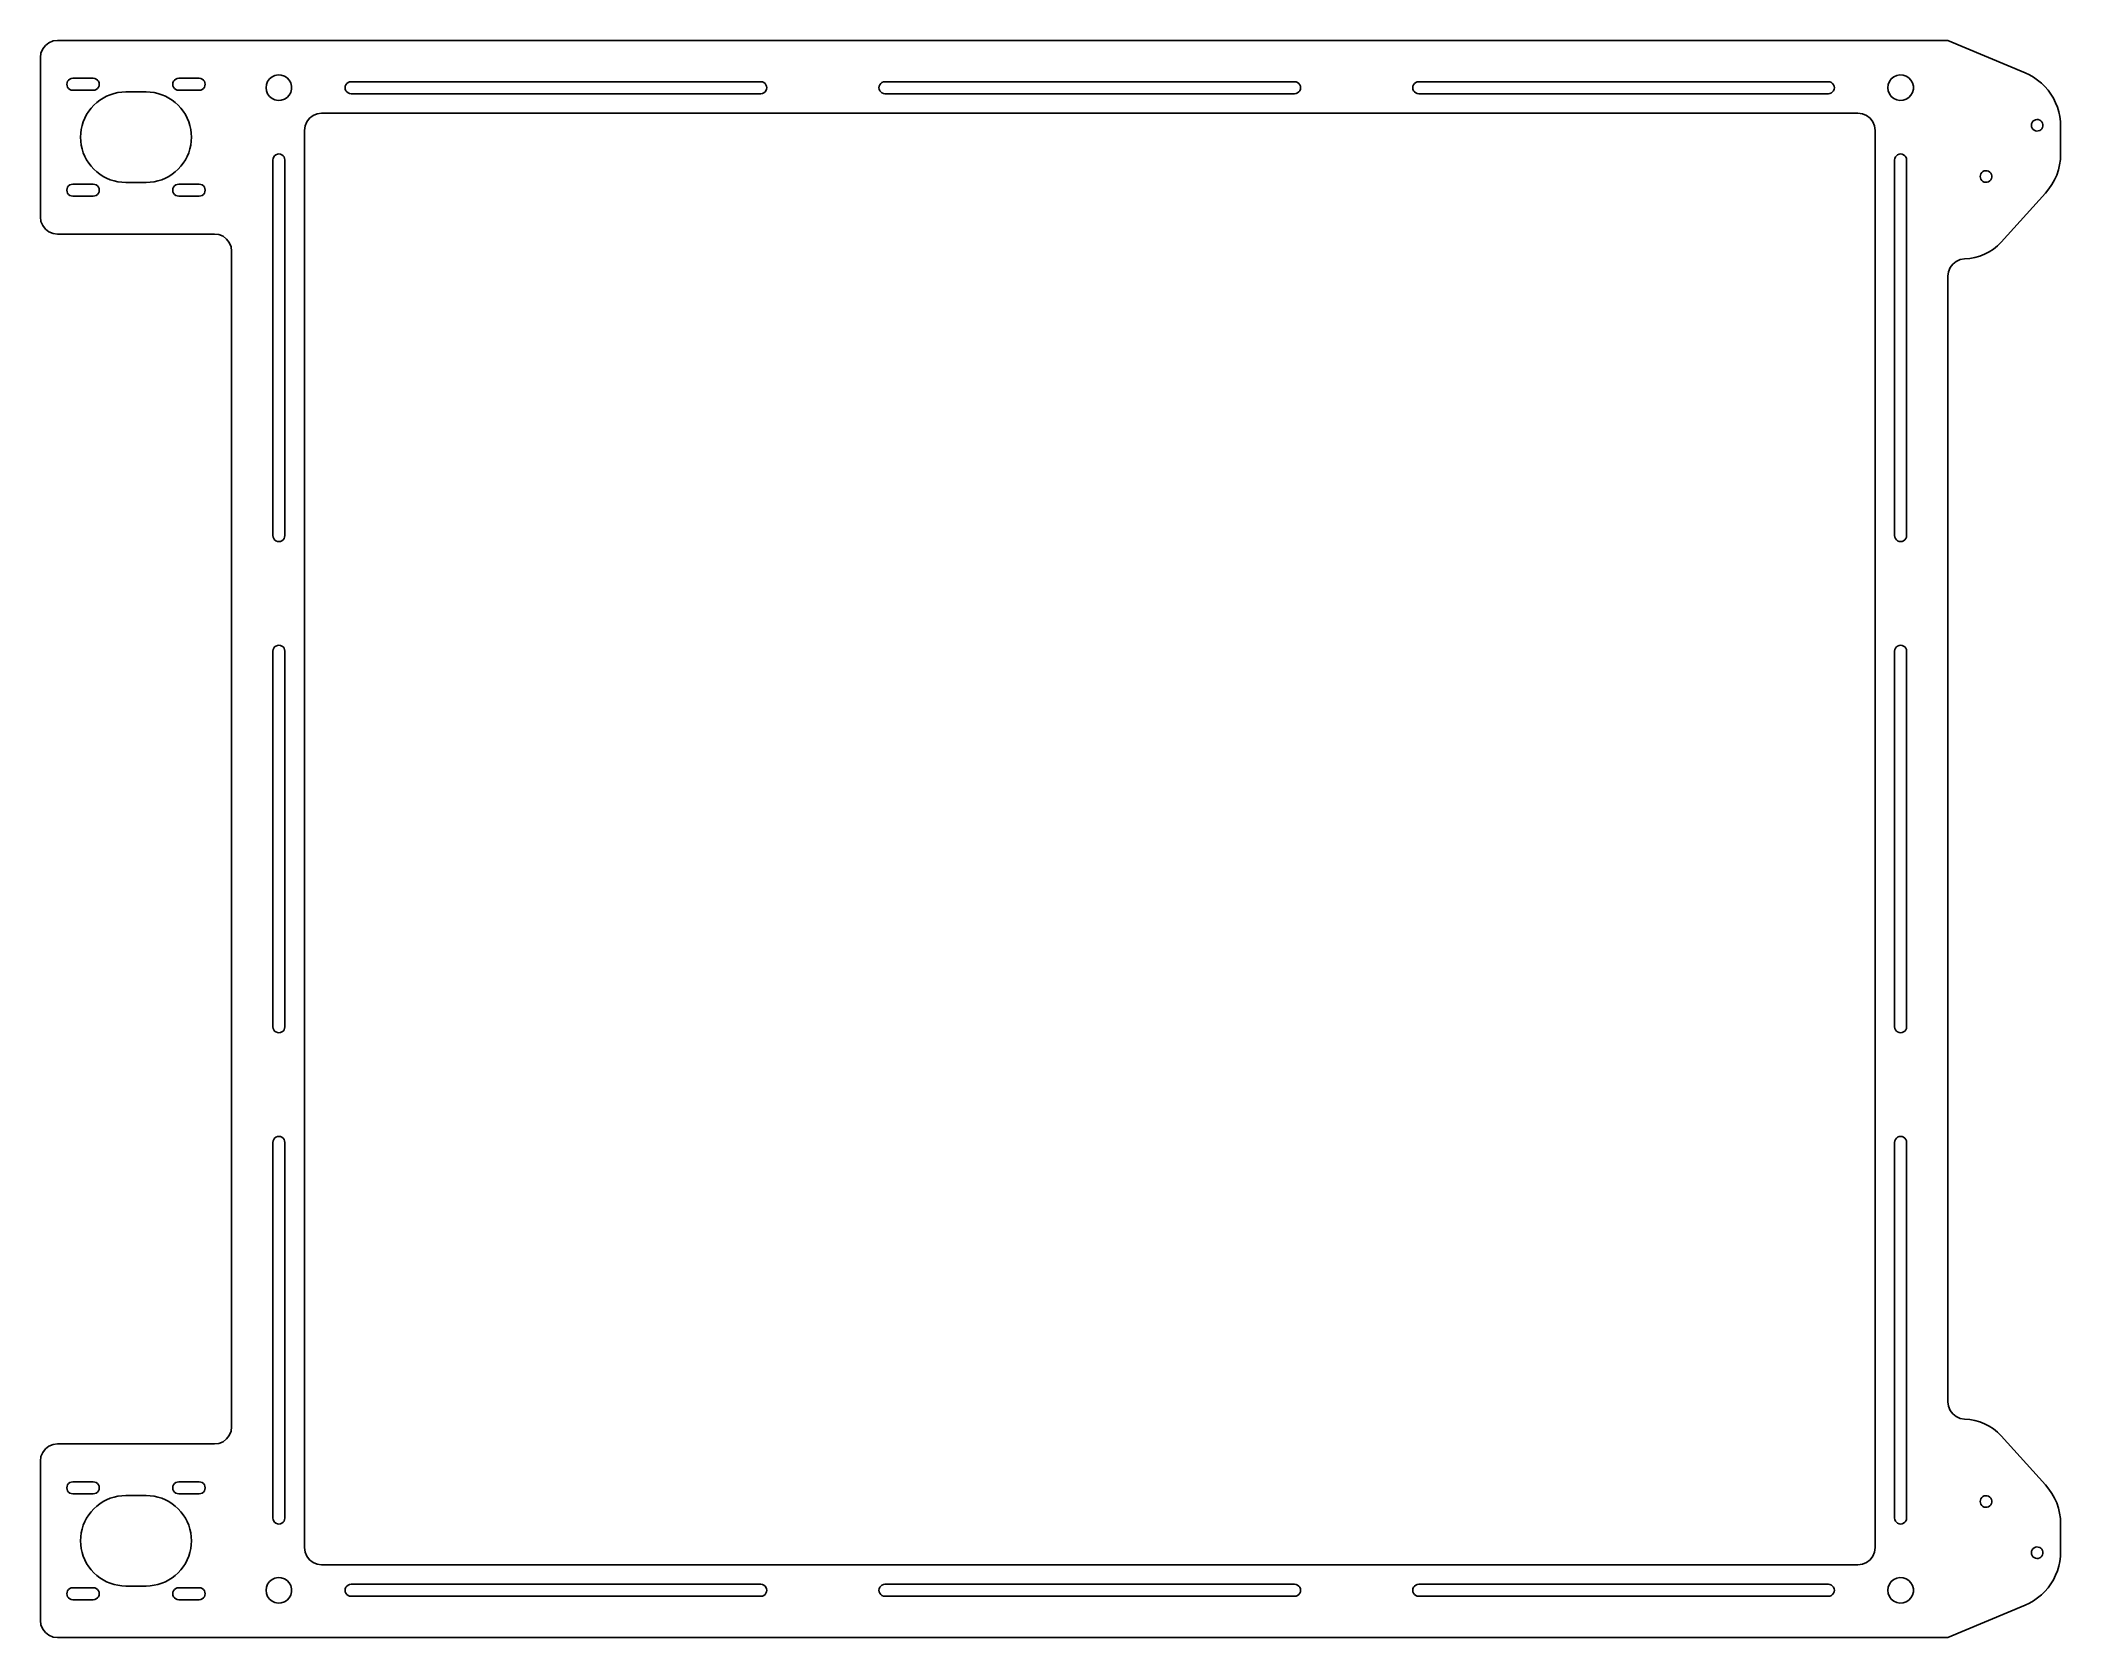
# Model space of a CAD drawing. Header units: metres. Extents: x -122 to 470, y -465 to 3.
import ezdxf

# ---------------------------------------------------------------- set-up
doc = ezdxf.new("R2010")
doc.units = ezdxf.units.M

msp = doc.modelspace()

# ---------------------------------------------------------------- linework, layer by layer
for p, q in [((-121.178, 0.10429), (-121.678, -1.10161)), ((-120.384, 1.13983), (-121.178, 0.10429)), ((-119.348, 1.93442), (-120.384, 1.13983)), ((-118.142, 2.43392), (-119.348, 1.93442)), ((-116.848, 2.60429), (-118.142, 2.43392)), ((436.852, 2.60429), (-116.848, 2.60429)), ((459.431, -6.87201), (436.852, 2.60429)), ((-121.678, -1.10161), (-121.848, -2.3957)), ((-121.848, -2.3957), (-121.848, -49.0957)), ((-114.098, -10.2457), (-114.039, -9.79277)), ((-114.039, -10.6986), (-114.098, -10.2457)), ((-114.039, -9.79277), (-113.864, -9.3707)), ((-113.864, -11.1207), (-114.039, -10.6986)), ((-113.864, -9.3707), (-113.586, -9.00827)), ((-113.586, -11.4831), (-113.864, -11.1207)), ((-113.586, -9.00827), (-113.223, -8.73016)), ((-113.223, -11.7612), (-113.586, -11.4831)), ((-113.223, -8.73016), (-112.801, -8.55534)), ((-112.801, -11.9361), (-113.223, -11.7612)), ((-112.801, -8.55534), (-112.348, -8.4957)), ((-112.348, -8.4957), (-106.348, -8.4957)), ((-106.348, -8.4957), (-105.895, -8.55534)), ((-105.895, -8.55534), (-105.473, -8.73016)), ((-105.473, -11.7612), (-105.895, -11.9361)), ((-105.473, -8.73016), (-105.111, -9.00827)), ((-105.111, -11.4831), (-105.473, -11.7612)), ((-105.111, -9.00827), (-104.833, -9.3707)), ((-104.833, -11.1207), (-105.111, -11.4831)), ((-104.833, -9.3707), (-104.658, -9.79277)), ((-104.658, -10.6986), (-104.833, -11.1207)), ((-104.658, -9.79277), (-104.598, -10.2457)), ((-104.598, -10.2457), (-104.658, -10.6986)), ((-83.0983, -10.2457), (-83.0387, -9.79277)), ((-83.0387, -10.6986), (-83.0983, -10.2457)), ((-83.0387, -9.79277), (-82.8638, -9.3707)), ((-82.8638, -11.1207), (-83.0387, -10.6986)), ((-82.8638, -9.3707), (-82.5857, -9.00827)), ((-82.5857, -11.4831), (-82.8638, -11.1207)), ((-82.5857, -9.00827), (-82.2233, -8.73016)), ((-82.2233, -11.7612), (-82.5857, -11.4831)), ((-82.2233, -8.73016), (-81.8012, -8.55534)), ((-81.8012, -11.9361), (-82.2233, -11.7612)), ((-81.8012, -8.55534), (-81.3483, -8.4957)), ((-81.3483, -8.4957), (-75.3483, -8.4957)), ((-75.3483, -8.4957), (-74.8954, -8.55534)), ((-74.8954, -8.55534), (-74.4733, -8.73016)), ((-74.4733, -11.7612), (-74.8954, -11.9361)), ((-74.4733, -8.73016), (-74.1109, -9.00827)), ((-74.1109, -11.4831), (-74.4733, -11.7612)), ((-74.1109, -9.00827), (-73.8327, -9.3707)), ((-73.8327, -11.1207), (-74.1109, -11.4831)), ((-73.8327, -9.3707), (-73.6579, -9.79277)), ((-73.6579, -10.6986), (-73.8327, -11.1207)), ((-73.6579, -9.79277), (-73.5983, -10.2457)), ((-73.5983, -10.2457), (-73.6579, -10.6986)), ((-55.7483, -11.2457), (-55.6305, -10.3131)), ((-55.6305, -12.1783), (-55.7483, -11.2457)), ((-55.6305, -10.3131), (-55.2844, -9.43913)), ((-55.2844, -9.43913), (-54.7319, -8.67865)), ((-54.7319, -8.67865), (-54.0076, -8.07948)), ((-54.0076, -8.07948), (-53.1571, -7.67924)), ((-53.1571, -7.67924), (-52.2338, -7.5031)), ((-52.2338, -7.5031), (-51.2956, -7.56213)), ((-51.2956, -7.56213), (-50.4016, -7.8526)), ((-50.4016, -7.8526), (-49.608, -8.35628)), ((-49.608, -8.35628), (-48.9645, -9.04151)), ((-48.9645, -9.04151), (-48.5116, -9.86524)), ((-48.5116, -9.86524), (-48.2779, -10.7757)), ((-48.2779, -11.7157), (-48.5116, -12.6262)), ((-48.2779, -10.7757), (-48.2779, -11.7157)), ((-32.5983, -11.2457), (-32.5387, -10.7928)), ((-32.5387, -11.6986), (-32.5983, -11.2457)), ((-32.5387, -10.7928), (-32.3638, -10.3707)), ((-32.3638, -12.1207), (-32.5387, -11.6986)), ((-32.3638, -10.3707), (-32.0857, -10.0083)), ((-32.0857, -10.0083), (-31.7233, -9.73016)), ((-31.7233, -9.73016), (-31.3012, -9.55534)), ((-31.3012, -9.55534), (-30.8483, -9.4957)), ((-30.8483, -9.4957), (89.1517, -9.4957)), ((89.1517, -9.4957), (89.6046, -9.55534)), ((89.6046, -9.55534), (90.0267, -9.73016)), ((90.0267, -9.73016), (90.3891, -10.0083)), ((90.3891, -10.0083), (90.6673, -10.3707)), ((90.6673, -10.3707), (90.8421, -10.7928)), ((90.8421, -11.6986), (90.6673, -12.1207)), ((90.8421, -10.7928), (90.9017, -11.2457)), ((90.9017, -11.2457), (90.8421, -11.6986)), ((123.752, -11.2457), (123.811, -10.7928)), ((123.811, -11.6986), (123.752, -11.2457)), ((123.811, -10.7928), (123.986, -10.3707)), ((123.986, -12.1207), (123.811, -11.6986)), ((123.986, -10.3707), (124.264, -10.0083)), ((124.264, -10.0083), (124.627, -9.73016)), ((124.627, -9.73016), (125.049, -9.55534)), ((125.049, -9.55534), (125.502, -9.4957)), ((125.502, -9.4957), (245.502, -9.4957)), ((245.502, -9.4957), (245.955, -9.55534)), ((245.955, -9.55534), (246.377, -9.73016)), ((246.377, -9.73016), (246.739, -10.0083)), ((246.739, -10.0083), (247.017, -10.3707)), ((247.017, -10.3707), (247.192, -10.7928)), ((247.192, -11.6986), (247.017, -12.1207)), ((247.192, -10.7928), (247.252, -11.2457)), ((247.252, -11.2457), (247.192, -11.6986)), ((280.102, -11.2457), (280.161, -10.7928)), ((280.161, -11.6986), (280.102, -11.2457)), ((280.161, -10.7928), (280.336, -10.3707)), ((280.336, -12.1207), (280.161, -11.6986)), ((280.336, -10.3707), (280.614, -10.0083)), ((280.614, -10.0083), (280.977, -9.73016)), ((280.977, -9.73016), (281.399, -9.55534)), ((281.399, -9.55534), (281.852, -9.4957)), ((281.852, -9.4957), (401.852, -9.4957)), ((401.852, -9.4957), (402.305, -9.55534)), ((402.305, -9.55534), (402.727, -9.73016)), ((402.727, -9.73016), (403.089, -10.0083)), ((403.089, -10.0083), (403.367, -10.3707)), ((403.367, -10.3707), (403.542, -10.7928)), ((403.542, -11.6986), (403.367, -12.1207)), ((403.542, -10.7928), (403.602, -11.2457)), ((403.602, -11.2457), (403.542, -11.6986)), ((419.252, -11.2457), (419.37, -10.3131)), ((419.37, -12.1783), (419.252, -11.2457)), ((419.37, -10.3131), (419.716, -9.43913)), ((419.716, -9.43913), (420.268, -8.67865)), ((420.268, -8.67865), (420.992, -8.07948)), ((420.992, -8.07948), (421.843, -7.67924)), ((421.843, -7.67924), (422.766, -7.5031)), ((422.766, -7.5031), (423.704, -7.56213)), ((423.704, -7.56213), (424.598, -7.8526)), ((424.598, -7.8526), (425.392, -8.35628)), ((425.392, -8.35628), (426.036, -9.04151)), ((426.036, -9.04151), (426.488, -9.86524)), ((426.488, -9.86524), (426.722, -10.7757)), ((426.722, -11.7157), (426.488, -12.6262)), ((426.722, -10.7757), (426.722, -11.7157)), ((460.72, -7.47781), (459.431, -6.87201)), ((461.954, -8.18942), (460.72, -7.47781)), ((463.124, -9.00183), (461.954, -8.18942)), ((464.222, -9.90935), (463.124, -9.00183)), ((465.24, -10.9056), (464.222, -9.90935)), ((466.171, -11.9836), (465.24, -10.9056)), ((-112.348, -11.9957), (-112.801, -11.9361)), ((-106.348, -11.9957), (-112.348, -11.9957)), ((-107.702, -18.1458), (-106.998, -17.2288)), ((-106.998, -17.2288), (-106.217, -16.3765)), ((-105.895, -11.9361), (-106.348, -11.9957)), ((-106.217, -16.3765), (-105.365, -15.5956)), ((-105.365, -15.5956), (-104.448, -14.8919)), ((-104.448, -14.8919), (-103.473, -14.2709)), ((-103.473, -14.2709), (-102.448, -13.7371)), ((-102.448, -13.7371), (-101.38, -13.2948)), ((-101.38, -13.2948), (-100.278, -12.9472)), ((-100.278, -12.9472), (-99.1491, -12.697)), ((-99.1491, -12.697), (-98.0031, -12.5461)), ((-98.0031, -12.5461), (-96.8483, -12.4957)), ((-96.8483, -12.4957), (-90.8483, -12.4957)), ((-90.8483, -12.4957), (-89.6935, -12.5461)), ((-89.6935, -12.5461), (-88.5475, -12.697)), ((-88.5475, -12.697), (-87.4189, -12.9472)), ((-87.4189, -12.9472), (-86.3165, -13.2948)), ((-86.3165, -13.2948), (-85.2486, -13.7371)), ((-85.2486, -13.7371), (-84.2233, -14.2709)), ((-84.2233, -14.2709), (-83.2484, -14.8919)), ((-83.2484, -14.8919), (-82.3314, -15.5956)), ((-82.3314, -15.5956), (-81.4791, -16.3765)), ((-81.3483, -11.9957), (-81.8012, -11.9361)), ((-81.4791, -16.3765), (-80.6982, -17.2288)), ((-75.3483, -11.9957), (-81.3483, -11.9957)), ((-80.6982, -17.2288), (-79.9945, -18.1458)), ((-74.8954, -11.9361), (-75.3483, -11.9957)), ((-55.2844, -13.0523), (-55.6305, -12.1783)), ((-54.7319, -13.8128), (-55.2844, -13.0523)), ((-54.0076, -14.4119), (-54.7319, -13.8128)), ((-53.1571, -14.8122), (-54.0076, -14.4119)), ((-52.2338, -14.9883), (-53.1571, -14.8122)), ((-51.2956, -14.9293), (-52.2338, -14.9883)), ((-50.4016, -14.6388), (-51.2956, -14.9293)), ((-49.608, -14.1351), (-50.4016, -14.6388)), ((-48.9645, -13.4499), (-49.608, -14.1351)), ((-48.5116, -12.6262), (-48.9645, -13.4499)), ((-32.0857, -12.4831), (-32.3638, -12.1207)), ((-31.7233, -12.7612), (-32.0857, -12.4831)), ((-31.3012, -12.9361), (-31.7233, -12.7612)), ((-30.8483, -12.9957), (-31.3012, -12.9361)), ((89.1517, -12.9957), (-30.8483, -12.9957)), ((89.6046, -12.9361), (89.1517, -12.9957)), ((90.0267, -12.7612), (89.6046, -12.9361)), ((90.3891, -12.4831), (90.0267, -12.7612)), ((90.6673, -12.1207), (90.3891, -12.4831)), ((124.264, -12.4831), (123.986, -12.1207)), ((124.627, -12.7612), (124.264, -12.4831)), ((125.049, -12.9361), (124.627, -12.7612)), ((125.502, -12.9957), (125.049, -12.9361)), ((245.502, -12.9957), (125.502, -12.9957)), ((245.955, -12.9361), (245.502, -12.9957)), ((246.377, -12.7612), (245.955, -12.9361)), ((246.739, -12.4831), (246.377, -12.7612)), ((247.017, -12.1207), (246.739, -12.4831)), ((280.614, -12.4831), (280.336, -12.1207)), ((280.977, -12.7612), (280.614, -12.4831)), ((281.399, -12.9361), (280.977, -12.7612)), ((281.852, -12.9957), (281.399, -12.9361)), ((401.852, -12.9957), (281.852, -12.9957)), ((402.305, -12.9361), (401.852, -12.9957)), ((402.727, -12.7612), (402.305, -12.9361)), ((403.089, -12.4831), (402.727, -12.7612)), ((403.367, -12.1207), (403.089, -12.4831)), ((419.716, -13.0523), (419.37, -12.1783)), ((420.268, -13.8128), (419.716, -13.0523)), ((420.992, -14.4119), (420.268, -13.8128)), ((421.843, -14.8122), (420.992, -14.4119)), ((422.766, -14.9883), (421.843, -14.8122)), ((423.704, -14.9293), (422.766, -14.9883)), ((424.598, -14.6388), (423.704, -14.9293)), ((425.392, -14.1351), (424.598, -14.6388)), ((426.036, -13.4499), (425.392, -14.1351)), ((426.488, -12.6262), (426.036, -13.4499)), ((467.009, -13.1357), (466.171, -11.9836)), ((467.747, -14.354), (467.009, -13.1357)), ((468.381, -15.6297), (467.747, -14.354)), ((468.905, -16.9541), (468.381, -15.6297)), ((469.317, -18.3177), (468.905, -16.9541)), ((-110.048, -24.5909), (-109.897, -23.4449)), ((-109.897, -23.4449), (-109.647, -22.3164)), ((-109.647, -22.3164), (-109.299, -21.2139)), ((-109.299, -21.2139), (-108.857, -20.146)), ((-108.857, -20.146), (-108.323, -19.1207)), ((-108.323, -19.1207), (-107.702, -18.1458)), ((-79.9945, -18.1458), (-79.3735, -19.1207)), ((-79.3735, -19.1207), (-78.8397, -20.146)), ((-78.8397, -20.146), (-78.3974, -21.2139)), ((-78.3974, -21.2139), (-78.0498, -22.3164)), ((-78.0498, -22.3164), (-77.7996, -23.4449)), ((-77.7996, -23.4449), (-77.6487, -24.5909)), ((-44.4983, -23.7457), (-44.3279, -22.4516)), ((-44.3279, -22.4516), (-43.8284, -21.2457)), ((-43.8284, -21.2457), (-43.0338, -20.2102)), ((-43.0338, -20.2102), (-41.9983, -19.4156)), ((-41.9983, -19.4156), (-40.7924, -18.9161)), ((-40.7924, -18.9161), (-39.4983, -18.7457)), ((-39.4983, -18.7457), (410.502, -18.7457)), ((410.502, -18.7457), (411.796, -18.9161)), ((411.796, -18.9161), (413.002, -19.4156)), ((413.002, -19.4156), (414.037, -20.2102)), ((414.037, -20.2102), (414.832, -21.2457)), ((414.832, -21.2457), (415.331, -22.4516)), ((415.331, -22.4516), (415.502, -23.7457)), ((461.302, -22.2457), (461.355, -21.8229)), ((461.355, -22.6685), (461.302, -22.2457)), ((461.355, -21.8229), (461.512, -21.4267)), ((461.512, -23.0647), (461.355, -22.6685)), ((461.512, -21.4267), (461.762, -21.082)), ((461.762, -23.4094), (461.512, -23.0647)), ((461.762, -21.082), (462.091, -20.8103)), ((462.091, -23.6811), (461.762, -23.4094)), ((462.091, -20.8103), (462.476, -20.6289)), ((462.476, -20.6289), (462.895, -20.5491)), ((462.895, -20.5491), (463.32, -20.5758)), ((463.32, -20.5758), (463.726, -20.7075)), ((463.726, -20.7075), (464.085, -20.9358)), ((464.085, -23.5556), (463.726, -23.7839)), ((464.085, -20.9358), (464.377, -21.2465)), ((464.377, -23.2449), (464.085, -23.5556)), ((464.377, -21.2465), (464.582, -21.6199)), ((464.582, -22.8715), (464.377, -23.2449)), ((464.582, -21.6199), (464.688, -22.0326)), ((464.688, -22.4588), (464.582, -22.8715)), ((464.688, -22.0326), (464.688, -22.4588)), ((469.613, -19.711), (469.317, -18.3177)), ((469.792, -21.1242), (469.613, -19.711)), ((469.852, -22.5474), (469.792, -21.1242)), ((469.852, -30.6966), (469.852, -22.5474)), ((-110.098, -25.7457), (-110.048, -24.5909)), ((-110.048, -26.9005), (-110.098, -25.7457)), ((-109.897, -28.0465), (-110.048, -26.9005)), ((-109.647, -29.1751), (-109.897, -28.0465)), ((-109.299, -30.2775), (-109.647, -29.1751)), ((-78.0498, -29.1751), (-78.3974, -30.2775)), ((-77.7996, -28.0465), (-78.0498, -29.1751)), ((-77.6487, -26.9005), (-77.7996, -28.0465)), ((-77.6487, -24.5909), (-77.5983, -25.7457)), ((-77.5983, -25.7457), (-77.6487, -26.9005)), ((-44.4983, -438.746), (-44.4983, -23.7457)), ((415.502, -23.7457), (415.502, -438.746)), ((462.476, -23.8625), (462.091, -23.6811)), ((462.895, -23.9424), (462.476, -23.8625)), ((463.32, -23.9156), (462.895, -23.9424)), ((463.726, -23.7839), (463.32, -23.9156)), ((-108.857, -31.3454), (-109.299, -30.2775)), ((-108.323, -32.3707), (-108.857, -31.3454)), ((-107.702, -33.3456), (-108.323, -32.3707)), ((-106.998, -34.2626), (-107.702, -33.3456)), ((-106.217, -35.1149), (-106.998, -34.2626)), ((-105.365, -35.8958), (-106.217, -35.1149)), ((-81.4791, -35.1149), (-82.3314, -35.8958)), ((-80.6982, -34.2626), (-81.4791, -35.1149)), ((-79.9945, -33.3456), (-80.6982, -34.2626)), ((-79.3735, -32.3707), (-79.9945, -33.3456)), ((-78.8397, -31.3454), (-79.3735, -32.3707)), ((-78.3974, -30.2775), (-78.8397, -31.3454)), ((-53.7483, -32.3957), (-53.6887, -31.9428)), ((-53.7483, -142.396), (-53.7483, -32.3957)), ((-53.6887, -31.9428), (-53.5138, -31.5207)), ((-53.5138, -31.5207), (-53.2357, -31.1583)), ((-53.2357, -31.1583), (-52.8733, -30.8802)), ((-52.8733, -30.8802), (-52.4512, -30.7053)), ((-52.4512, -30.7053), (-51.9983, -30.6457)), ((-51.9983, -30.6457), (-51.5454, -30.7053)), ((-51.5454, -30.7053), (-51.1233, -30.8802)), ((-51.1233, -30.8802), (-50.7609, -31.1583)), ((-50.7609, -31.1583), (-50.4828, -31.5207)), ((-50.4828, -31.5207), (-50.3079, -31.9428)), ((-50.3079, -31.9428), (-50.2483, -32.3957)), ((-50.2483, -32.3957), (-50.2483, -142.396)), ((421.252, -32.3957), (421.311, -31.9428)), ((421.252, -142.396), (421.252, -32.3957)), ((421.311, -31.9428), (421.486, -31.5207)), ((421.486, -31.5207), (421.764, -31.1583)), ((421.764, -31.1583), (422.127, -30.8802)), ((422.127, -30.8802), (422.549, -30.7053)), ((422.549, -30.7053), (423.002, -30.6457)), ((423.002, -30.6457), (423.455, -30.7053)), ((423.455, -30.7053), (423.877, -30.8802)), ((423.877, -30.8802), (424.239, -31.1583)), ((424.239, -31.1583), (424.517, -31.5207)), ((424.517, -31.5207), (424.692, -31.9428)), ((424.692, -31.9428), (424.752, -32.3957)), ((424.752, -32.3957), (424.752, -142.396)), ((468.715, -36.8079), (469.209, -35.3258)), ((469.209, -35.3258), (469.565, -33.8046)), ((469.565, -33.8046), (469.78, -32.2572)), ((469.78, -32.2572), (469.852, -30.6966)), ((-114.098, -41.2457), (-114.039, -40.7928)), ((-114.039, -41.6986), (-114.098, -41.2457)), ((-114.039, -40.7928), (-113.864, -40.3707)), ((-113.864, -40.3707), (-113.586, -40.0083)), ((-113.586, -40.0083), (-113.223, -39.7302)), ((-113.223, -39.7302), (-112.801, -39.5553)), ((-112.801, -39.5553), (-112.348, -39.4957)), ((-112.348, -39.4957), (-106.348, -39.4957)), ((-106.348, -39.4957), (-105.895, -39.5553)), ((-105.895, -39.5553), (-105.473, -39.7302)), ((-105.473, -39.7302), (-105.111, -40.0083)), ((-104.448, -36.5995), (-105.365, -35.8958)), ((-105.111, -40.0083), (-104.833, -40.3707)), ((-104.833, -40.3707), (-104.658, -40.7928)), ((-104.658, -40.7928), (-104.598, -41.2457)), ((-104.598, -41.2457), (-104.658, -41.6986)), ((-103.473, -37.2205), (-104.448, -36.5995)), ((-102.448, -37.7543), (-103.473, -37.2205)), ((-101.38, -38.1966), (-102.448, -37.7543)), ((-100.278, -38.5442), (-101.38, -38.1966)), ((-99.1491, -38.7944), (-100.278, -38.5442)), ((-98.0031, -38.9453), (-99.1491, -38.7944)), ((-96.8483, -38.9957), (-98.0031, -38.9453)), ((-90.8483, -38.9957), (-96.8483, -38.9957)), ((-89.6935, -38.9453), (-90.8483, -38.9957)), ((-88.5475, -38.7944), (-89.6935, -38.9453)), ((-87.4189, -38.5442), (-88.5475, -38.7944)), ((-86.3165, -38.1966), (-87.4189, -38.5442)), ((-85.2486, -37.7543), (-86.3165, -38.1966)), ((-84.2233, -37.2205), (-85.2486, -37.7543)), ((-83.2484, -36.5995), (-84.2233, -37.2205)), ((-82.3314, -35.8958), (-83.2484, -36.5995)), ((-83.0983, -41.2457), (-83.0387, -40.7928)), ((-83.0387, -41.6986), (-83.0983, -41.2457)), ((-83.0387, -40.7928), (-82.8638, -40.3707)), ((-82.8638, -40.3707), (-82.5857, -40.0083)), ((-82.5857, -40.0083), (-82.2233, -39.7302)), ((-82.2233, -39.7302), (-81.8012, -39.5553)), ((-81.8012, -39.5553), (-81.3483, -39.4957)), ((-81.3483, -39.4957), (-75.3483, -39.4957)), ((-75.3483, -39.4957), (-74.8954, -39.5553)), ((-74.8954, -39.5553), (-74.4733, -39.7302)), ((-74.4733, -39.7302), (-74.1109, -40.0083)), ((-74.1109, -40.0083), (-73.8327, -40.3707)), ((-73.8327, -40.3707), (-73.6579, -40.7928)), ((-73.6579, -40.7928), (-73.5983, -41.2457)), ((-73.5983, -41.2457), (-73.6579, -41.6986)), ((446.302, -37.2457), (446.355, -36.8229)), ((446.355, -37.6685), (446.302, -37.2457)), ((446.355, -36.8229), (446.512, -36.4267)), ((446.512, -38.0647), (446.355, -37.6685)), ((446.512, -36.4267), (446.762, -36.082)), ((446.762, -38.4094), (446.512, -38.0647)), ((446.762, -36.082), (447.091, -35.8103)), ((447.091, -38.6811), (446.762, -38.4094)), ((447.091, -35.8103), (447.476, -35.6289)), ((447.476, -38.8625), (447.091, -38.6811)), ((447.476, -35.6289), (447.895, -35.5491)), ((447.895, -38.9424), (447.476, -38.8625)), ((447.895, -35.5491), (448.32, -35.5758)), ((448.32, -38.9156), (447.895, -38.9424)), ((448.32, -35.5758), (448.726, -35.7075)), ((448.726, -38.7839), (448.32, -38.9156)), ((448.726, -35.7075), (449.085, -35.9358)), ((449.085, -38.5556), (448.726, -38.7839)), ((449.085, -35.9358), (449.377, -36.2465)), ((449.377, -38.2449), (449.085, -38.5556)), ((449.377, -36.2465), (449.582, -36.6199)), ((449.582, -37.8715), (449.377, -38.2449)), ((449.582, -36.6199), (449.688, -37.0326)), ((449.688, -37.4588), (449.582, -37.8715)), ((449.688, -37.0326), (449.688, -37.4588)), ((465.458, -42.1021), (466.452, -40.8967)), ((466.452, -40.8967), (467.331, -39.6052)), ((467.331, -39.6052), (468.087, -38.2384)), ((468.087, -38.2384), (468.715, -36.8079)), ((-113.864, -42.1207), (-114.039, -41.6986)), ((-113.586, -42.4831), (-113.864, -42.1207)), ((-113.223, -42.7612), (-113.586, -42.4831)), ((-112.801, -42.9361), (-113.223, -42.7612)), ((-112.348, -42.9957), (-112.801, -42.9361)), ((-106.348, -42.9957), (-112.348, -42.9957)), ((-105.895, -42.9361), (-106.348, -42.9957)), ((-105.473, -42.7612), (-105.895, -42.9361)), ((-105.111, -42.4831), (-105.473, -42.7612)), ((-104.833, -42.1207), (-105.111, -42.4831)), ((-104.658, -41.6986), (-104.833, -42.1207)), ((-82.8638, -42.1207), (-83.0387, -41.6986)), ((-82.5857, -42.4831), (-82.8638, -42.1207)), ((-82.2233, -42.7612), (-82.5857, -42.4831)), ((-81.8012, -42.9361), (-82.2233, -42.7612)), ((-81.3483, -42.9957), (-81.8012, -42.9361)), ((-75.3483, -42.9957), (-81.3483, -42.9957)), ((-74.8954, -42.9361), (-75.3483, -42.9957)), ((-74.4733, -42.7612), (-74.8954, -42.9361)), ((-74.1109, -42.4831), (-74.4733, -42.7612)), ((-73.8327, -42.1207), (-74.1109, -42.4831)), ((-73.6579, -41.6986), (-73.8327, -42.1207)), ((452.468, -56.4594), (465.458, -42.1021)), ((-121.848, -49.0957), (-121.678, -50.3898)), ((-121.678, -50.3898), (-121.178, -51.5957)), ((-121.178, -51.5957), (-120.384, -52.6312)), ((-120.384, -52.6312), (-119.348, -53.4258)), ((-119.348, -53.4258), (-118.142, -53.9253)), ((-118.142, -53.9253), (-116.848, -54.0957)), ((-116.848, -54.0957), (-70.8483, -54.0957)), ((-70.8483, -54.0957), (-69.5542, -54.2661)), ((-69.5542, -54.2661), (-68.3483, -54.7656)), ((-68.3483, -54.7656), (-67.3128, -55.5602)), ((-67.3128, -55.5602), (-66.5182, -56.5957)), ((-66.5182, -56.5957), (-66.0187, -57.8016)), ((-66.0187, -57.8016), (-65.8483, -59.0957)), ((-65.8483, -59.0957), (-65.8483, -403.396)), ((448.949, -59.3256), (450.217, -58.4908)), ((450.217, -58.4908), (451.394, -57.5322)), ((451.394, -57.5322), (452.468, -56.4594)), ((437.017, -65.1156), (437.501, -63.926)), ((437.501, -63.926), (438.272, -62.8988)), ((438.272, -62.8988), (439.279, -62.102)), ((439.279, -62.102), (440.456, -61.5881)), ((440.456, -61.5881), (441.725, -61.3909)), ((441.725, -61.3909), (443.239, -61.2757)), ((443.239, -61.2757), (444.733, -61.008)), ((444.733, -61.008), (446.193, -60.5907)), ((446.193, -60.5907), (447.603, -60.028)), ((447.603, -60.028), (448.949, -59.3256)), ((436.852, -66.3893), (437.017, -65.1156)), ((436.852, -396.102), (436.852, -66.3893)), ((-53.6887, -142.849), (-53.7483, -142.396)), ((-53.5138, -143.271), (-53.6887, -142.849)), ((-53.2357, -143.633), (-53.5138, -143.271)), ((-52.8733, -143.911), (-53.2357, -143.633)), ((-52.4512, -144.086), (-52.8733, -143.911)), ((-51.9983, -144.146), (-52.4512, -144.086)), ((-51.5454, -144.086), (-51.9983, -144.146)), ((-51.1233, -143.911), (-51.5454, -144.086)), ((-50.7609, -143.633), (-51.1233, -143.911)), ((-50.4828, -143.271), (-50.7609, -143.633)), ((-50.3079, -142.849), (-50.4828, -143.271)), ((-50.2483, -142.396), (-50.3079, -142.849)), ((421.311, -142.849), (421.252, -142.396)), ((421.486, -143.271), (421.311, -142.849)), ((421.764, -143.633), (421.486, -143.271)), ((422.127, -143.911), (421.764, -143.633)), ((422.549, -144.086), (422.127, -143.911)), ((423.002, -144.146), (422.549, -144.086)), ((423.455, -144.086), (423.002, -144.146)), ((423.877, -143.911), (423.455, -144.086)), ((424.239, -143.633), (423.877, -143.911)), ((424.517, -143.271), (424.239, -143.633)), ((424.692, -142.849), (424.517, -143.271)), ((424.752, -142.396), (424.692, -142.849)), ((-53.7483, -176.246), (-53.6887, -175.793)), ((-53.7483, -286.246), (-53.7483, -176.246)), ((-53.6887, -175.793), (-53.5138, -175.371)), ((-53.5138, -175.371), (-53.2357, -175.008)), ((-53.2357, -175.008), (-52.8733, -174.73)), ((-52.8733, -174.73), (-52.4512, -174.555)), ((-52.4512, -174.555), (-51.9983, -174.496)), ((-51.9983, -174.496), (-51.5454, -174.555)), ((-51.5454, -174.555), (-51.1233, -174.73)), ((-51.1233, -174.73), (-50.7609, -175.008)), ((-50.7609, -175.008), (-50.4828, -175.371)), ((-50.4828, -175.371), (-50.3079, -175.793)), ((-50.3079, -175.793), (-50.2483, -176.246)), ((-50.2483, -176.246), (-50.2483, -286.246)), ((421.252, -176.246), (421.311, -175.793)), ((421.252, -286.246), (421.252, -176.246)), ((421.311, -175.793), (421.486, -175.371)), ((421.486, -175.371), (421.764, -175.008)), ((421.764, -175.008), (422.127, -174.73)), ((422.127, -174.73), (422.549, -174.555)), ((422.549, -174.555), (423.002, -174.496)), ((423.002, -174.496), (423.455, -174.555)), ((423.455, -174.555), (423.877, -174.73)), ((423.877, -174.73), (424.239, -175.008)), ((424.239, -175.008), (424.517, -175.371)), ((424.517, -175.371), (424.692, -175.793)), ((424.692, -175.793), (424.752, -176.246)), ((424.752, -176.246), (424.752, -286.246)), ((-53.6887, -286.699), (-53.7483, -286.246)), ((-53.5138, -287.121), (-53.6887, -286.699)), ((-53.2357, -287.483), (-53.5138, -287.121)), ((-52.8733, -287.761), (-53.2357, -287.483)), ((-52.4512, -287.936), (-52.8733, -287.761)), ((-51.9983, -287.996), (-52.4512, -287.936)), ((-51.5454, -287.936), (-51.9983, -287.996)), ((-51.1233, -287.761), (-51.5454, -287.936)), ((-50.7609, -287.483), (-51.1233, -287.761)), ((-50.4828, -287.121), (-50.7609, -287.483)), ((-50.3079, -286.699), (-50.4828, -287.121)), ((-50.2483, -286.246), (-50.3079, -286.699)), ((421.311, -286.699), (421.252, -286.246)), ((421.486, -287.121), (421.311, -286.699)), ((421.764, -287.483), (421.486, -287.121)), ((422.127, -287.761), (421.764, -287.483)), ((422.549, -287.936), (422.127, -287.761)), ((423.002, -287.996), (422.549, -287.936)), ((423.455, -287.936), (423.002, -287.996)), ((423.877, -287.761), (423.455, -287.936)), ((424.239, -287.483), (423.877, -287.761)), ((424.517, -287.121), (424.239, -287.483)), ((424.692, -286.699), (424.517, -287.121)), ((424.752, -286.246), (424.692, -286.699)), ((-53.6887, -319.643), (-53.5138, -319.221)), ((-53.5138, -319.221), (-53.2357, -318.858)), ((-53.2357, -318.858), (-52.8733, -318.58)), ((-52.8733, -318.58), (-52.4512, -318.405)), ((-52.4512, -318.405), (-51.9983, -318.346)), ((-51.9983, -318.346), (-51.5454, -318.405)), ((-51.5454, -318.405), (-51.1233, -318.58)), ((-51.1233, -318.58), (-50.7609, -318.858)), ((-50.7609, -318.858), (-50.4828, -319.221)), ((-50.4828, -319.221), (-50.3079, -319.643)), ((421.311, -319.643), (421.486, -319.221)), ((421.486, -319.221), (421.764, -318.858)), ((421.764, -318.858), (422.127, -318.58)), ((422.127, -318.58), (422.549, -318.405)), ((422.549, -318.405), (423.002, -318.346)), ((423.002, -318.346), (423.455, -318.405)), ((423.455, -318.405), (423.877, -318.58)), ((423.877, -318.58), (424.239, -318.858)), ((424.239, -318.858), (424.517, -319.221)), ((424.517, -319.221), (424.692, -319.643)), ((-53.7483, -320.096), (-53.6887, -319.643)), ((-53.7483, -430.096), (-53.7483, -320.096)), ((-50.3079, -319.643), (-50.2483, -320.096)), ((-50.2483, -320.096), (-50.2483, -430.096)), ((421.252, -320.096), (421.311, -319.643)), ((421.252, -430.096), (421.252, -320.096)), ((424.692, -319.643), (424.752, -320.096)), ((424.752, -320.096), (424.752, -430.096)), ((437.017, -397.376), (436.852, -396.102)), ((437.501, -398.565), (437.017, -397.376)), ((438.272, -399.593), (437.501, -398.565)), ((439.279, -400.389), (438.272, -399.593)), ((440.456, -400.903), (439.279, -400.389)), ((441.725, -401.101), (440.456, -400.903)), ((443.239, -401.216), (441.725, -401.101)), ((444.733, -401.483), (443.239, -401.216)), ((446.193, -401.901), (444.733, -401.483)), ((447.603, -402.463), (446.193, -401.901)), ((-69.5542, -408.225), (-70.8483, -408.396)), ((-68.3483, -407.726), (-69.5542, -408.225)), ((-67.3128, -406.931), (-68.3483, -407.726)), ((-66.5182, -405.896), (-67.3128, -406.931)), ((-66.0187, -404.69), (-66.5182, -405.896)), ((-65.8483, -403.396), (-66.0187, -404.69)), ((448.949, -403.166), (447.603, -402.463)), ((450.217, -404.001), (448.949, -403.166)), ((451.394, -404.959), (450.217, -404.001)), ((452.468, -406.032), (451.394, -404.959)), ((465.458, -420.389), (452.468, -406.032)), ((-121.678, -412.102), (-121.848, -413.396)), ((-121.848, -413.396), (-121.848, -460.096)), ((-121.178, -410.896), (-121.678, -412.102)), ((-120.384, -409.86), (-121.178, -410.896)), ((-119.348, -409.066), (-120.384, -409.86)), ((-118.142, -408.566), (-119.348, -409.066)), ((-116.848, -408.396), (-118.142, -408.566)), ((-70.8483, -408.396), (-116.848, -408.396)), ((-113.864, -420.371), (-113.586, -420.008)), ((-113.586, -420.008), (-113.223, -419.73)), ((-113.223, -419.73), (-112.801, -419.555)), ((-112.801, -419.555), (-112.348, -419.496)), ((-112.348, -419.496), (-106.348, -419.496)), ((-106.348, -419.496), (-105.895, -419.555)), ((-105.895, -419.555), (-105.473, -419.73)), ((-105.473, -419.73), (-105.111, -420.008)), ((-105.111, -420.008), (-104.833, -420.371)), ((-82.8638, -420.371), (-82.5857, -420.008)), ((-82.5857, -420.008), (-82.2233, -419.73)), ((-82.2233, -419.73), (-81.8012, -419.555)), ((-81.8012, -419.555), (-81.3483, -419.496)), ((-81.3483, -419.496), (-75.3483, -419.496)), ((-75.3483, -419.496), (-74.8954, -419.555)), ((-74.8954, -419.555), (-74.4733, -419.73)), ((-74.4733, -419.73), (-74.1109, -420.008)), ((-74.1109, -420.008), (-73.8327, -420.371)), ((-114.098, -421.246), (-114.039, -420.793)), ((-114.039, -421.699), (-114.098, -421.246)), ((-114.039, -420.793), (-113.864, -420.371)), ((-113.864, -422.121), (-114.039, -421.699)), ((-113.586, -422.483), (-113.864, -422.121)), ((-113.223, -422.761), (-113.586, -422.483)), ((-112.801, -422.936), (-113.223, -422.761)), ((-112.348, -422.996), (-112.801, -422.936)), ((-106.348, -422.996), (-112.348, -422.996)), ((-105.895, -422.936), (-106.348, -422.996)), ((-105.473, -422.761), (-105.895, -422.936)), ((-105.111, -422.483), (-105.473, -422.761)), ((-105.365, -426.596), (-104.448, -425.892)), ((-104.833, -422.121), (-105.111, -422.483)), ((-104.833, -420.371), (-104.658, -420.793)), ((-104.658, -421.699), (-104.833, -422.121)), ((-104.658, -420.793), (-104.598, -421.246)), ((-104.598, -421.246), (-104.658, -421.699)), ((-104.448, -425.892), (-103.473, -425.271)), ((-103.473, -425.271), (-102.448, -424.737)), ((-102.448, -424.737), (-101.38, -424.295)), ((-101.38, -424.295), (-100.278, -423.947)), ((-100.278, -423.947), (-99.1491, -423.697)), ((-99.1491, -423.697), (-98.0031, -423.546)), ((-98.0031, -423.546), (-96.8483, -423.496)), ((-96.8483, -423.496), (-90.8483, -423.496)), ((-90.8483, -423.496), (-89.6935, -423.546)), ((-89.6935, -423.546), (-88.5475, -423.697)), ((-88.5475, -423.697), (-87.4189, -423.947)), ((-87.4189, -423.947), (-86.3165, -424.295)), ((-86.3165, -424.295), (-85.2486, -424.737)), ((-85.2486, -424.737), (-84.2233, -425.271)), ((-84.2233, -425.271), (-83.2484, -425.892)), ((-83.2484, -425.892), (-82.3314, -426.596)), ((-83.0983, -421.246), (-83.0387, -420.793)), ((-83.0387, -421.699), (-83.0983, -421.246)), ((-83.0387, -420.793), (-82.8638, -420.371)), ((-82.8638, -422.121), (-83.0387, -421.699)), ((-82.5857, -422.483), (-82.8638, -422.121)), ((-82.2233, -422.761), (-82.5857, -422.483)), ((-81.8012, -422.936), (-82.2233, -422.761)), ((-81.3483, -422.996), (-81.8012, -422.936)), ((-75.3483, -422.996), (-81.3483, -422.996)), ((-74.8954, -422.936), (-75.3483, -422.996)), ((-74.4733, -422.761), (-74.8954, -422.936)), ((-74.1109, -422.483), (-74.4733, -422.761)), ((-73.8327, -422.121), (-74.1109, -422.483)), ((-73.8327, -420.371), (-73.6579, -420.793)), ((-73.6579, -421.699), (-73.8327, -422.121)), ((-73.6579, -420.793), (-73.5983, -421.246)), ((-73.5983, -421.246), (-73.6579, -421.699)), ((446.302, -425.246), (446.355, -424.823)), ((446.355, -425.668), (446.302, -425.246)), ((446.355, -424.823), (446.512, -424.427)), ((446.512, -426.065), (446.355, -425.668)), ((446.512, -424.427), (446.762, -424.082)), ((446.762, -424.082), (447.091, -423.81)), ((447.091, -423.81), (447.476, -423.629)), ((447.476, -423.629), (447.895, -423.549)), ((447.895, -423.549), (448.32, -423.576)), ((448.32, -423.576), (448.726, -423.707)), ((448.726, -423.707), (449.085, -423.936)), ((449.085, -423.936), (449.377, -424.246)), ((449.377, -424.246), (449.582, -424.62)), ((449.582, -425.872), (449.377, -426.245)), ((449.582, -424.62), (449.688, -425.033)), ((449.688, -425.459), (449.582, -425.872)), ((449.688, -425.033), (449.688, -425.459)), ((466.452, -421.595), (465.458, -420.389)), ((467.331, -422.886), (466.452, -421.595)), ((468.087, -424.253), (467.331, -422.886)), ((468.715, -425.684), (468.087, -424.253)), ((469.209, -427.166), (468.715, -425.684)), ((-109.299, -432.214), (-108.857, -431.146)), ((-108.857, -431.146), (-108.323, -430.121)), ((-108.323, -430.121), (-107.702, -429.146)), ((-107.702, -429.146), (-106.998, -428.229)), ((-106.998, -428.229), (-106.217, -427.377)), ((-106.217, -427.377), (-105.365, -426.596)), ((-82.3314, -426.596), (-81.4791, -427.377)), ((-81.4791, -427.377), (-80.6982, -428.229)), ((-80.6982, -428.229), (-79.9945, -429.146)), ((-79.9945, -429.146), (-79.3735, -430.121)), ((-79.3735, -430.121), (-78.8397, -431.146)), ((-78.8397, -431.146), (-78.3974, -432.214)), ((-53.6887, -430.549), (-53.7483, -430.096)), ((-53.5138, -430.971), (-53.6887, -430.549)), ((-53.2357, -431.333), (-53.5138, -430.971)), ((-52.8733, -431.611), (-53.2357, -431.333)), ((-52.4512, -431.786), (-52.8733, -431.611)), ((-51.9983, -431.846), (-52.4512, -431.786)), ((-51.5454, -431.786), (-51.9983, -431.846)), ((-51.1233, -431.611), (-51.5454, -431.786)), ((-50.7609, -431.333), (-51.1233, -431.611)), ((-50.4828, -430.971), (-50.7609, -431.333)), ((-50.3079, -430.549), (-50.4828, -430.971)), ((-50.2483, -430.096), (-50.3079, -430.549)), ((421.311, -430.549), (421.252, -430.096)), ((421.486, -430.971), (421.311, -430.549)), ((421.764, -431.333), (421.486, -430.971)), ((422.127, -431.611), (421.764, -431.333)), ((422.549, -431.786), (422.127, -431.611)), ((423.002, -431.846), (422.549, -431.786)), ((423.455, -431.786), (423.002, -431.846)), ((423.877, -431.611), (423.455, -431.786)), ((424.239, -431.333), (423.877, -431.611)), ((424.517, -430.971), (424.239, -431.333)), ((424.692, -430.549), (424.517, -430.971)), ((424.752, -430.096), (424.692, -430.549)), ((446.762, -426.409), (446.512, -426.065)), ((447.091, -426.681), (446.762, -426.409)), ((447.476, -426.862), (447.091, -426.681)), ((447.895, -426.942), (447.476, -426.862)), ((448.32, -426.916), (447.895, -426.942)), ((448.726, -426.784), (448.32, -426.916)), ((449.085, -426.556), (448.726, -426.784)), ((449.377, -426.245), (449.085, -426.556)), ((469.565, -428.687), (469.209, -427.166)), ((469.78, -430.234), (469.565, -428.687)), ((469.852, -431.795), (469.78, -430.234)), ((469.852, -439.944), (469.852, -431.795)), ((-110.098, -436.746), (-110.048, -435.591)), ((-110.048, -437.901), (-110.098, -436.746)), ((-110.048, -435.591), (-109.897, -434.445)), ((-109.897, -434.445), (-109.647, -433.316)), ((-109.647, -433.316), (-109.299, -432.214)), ((-78.3974, -432.214), (-78.0498, -433.316)), ((-78.0498, -433.316), (-77.7996, -434.445)), ((-77.7996, -434.445), (-77.6487, -435.591)), ((-77.6487, -435.591), (-77.5983, -436.746)), ((-77.5983, -436.746), (-77.6487, -437.901)), ((-109.897, -439.047), (-110.048, -437.901)), ((-109.647, -440.175), (-109.897, -439.047)), ((-109.299, -441.277), (-109.647, -440.175)), ((-108.857, -442.345), (-109.299, -441.277)), ((-108.323, -443.371), (-108.857, -442.345)), ((-107.702, -444.346), (-108.323, -443.371)), ((-79.3735, -443.371), (-79.9945, -444.346)), ((-78.8397, -442.345), (-79.3735, -443.371)), ((-78.3974, -441.277), (-78.8397, -442.345)), ((-78.0498, -440.175), (-78.3974, -441.277)), ((-77.7996, -439.047), (-78.0498, -440.175)), ((-77.6487, -437.901), (-77.7996, -439.047)), ((-44.3279, -440.04), (-44.4983, -438.746)), ((-43.8284, -441.246), (-44.3279, -440.04)), ((-43.0338, -442.281), (-43.8284, -441.246)), ((-41.9983, -443.076), (-43.0338, -442.281)), ((-40.7924, -443.575), (-41.9983, -443.076)), ((-39.4983, -443.746), (-40.7924, -443.575)), ((410.502, -443.746), (-39.4983, -443.746)), ((411.796, -443.575), (410.502, -443.746)), ((413.002, -443.076), (411.796, -443.575)), ((414.037, -442.281), (413.002, -443.076)), ((414.832, -441.246), (414.037, -442.281)), ((415.331, -440.04), (414.832, -441.246)), ((415.502, -438.746), (415.331, -440.04)), ((461.302, -440.246), (461.355, -439.823)), ((461.355, -440.668), (461.302, -440.246)), ((461.355, -439.823), (461.512, -439.427)), ((461.512, -441.065), (461.355, -440.668)), ((461.512, -439.427), (461.762, -439.082)), ((461.762, -441.409), (461.512, -441.065)), ((461.762, -439.082), (462.091, -438.81)), ((462.091, -441.681), (461.762, -441.409)), ((462.091, -438.81), (462.476, -438.629)), ((462.476, -441.862), (462.091, -441.681)), ((462.476, -438.629), (462.895, -438.549)), ((462.895, -441.942), (462.476, -441.862)), ((462.895, -438.549), (463.32, -438.576)), ((463.32, -441.916), (462.895, -441.942)), ((463.32, -438.576), (463.726, -438.707)), ((463.726, -441.784), (463.32, -441.916)), ((463.726, -438.707), (464.085, -438.936)), ((464.085, -441.556), (463.726, -441.784)), ((464.085, -438.936), (464.377, -439.246)), ((464.377, -441.245), (464.085, -441.556)), ((464.377, -439.246), (464.582, -439.62)), ((464.582, -440.872), (464.377, -441.245)), ((464.582, -439.62), (464.688, -440.033)), ((464.688, -440.459), (464.582, -440.872)), ((464.688, -440.033), (464.688, -440.459)), ((469.317, -444.174), (469.613, -442.78)), ((469.613, -442.78), (469.792, -441.367)), ((469.792, -441.367), (469.852, -439.944)), ((-106.998, -445.263), (-107.702, -444.346)), ((-106.217, -446.115), (-106.998, -445.263)), ((-105.365, -446.896), (-106.217, -446.115)), ((-104.448, -447.599), (-105.365, -446.896)), ((-103.473, -448.221), (-104.448, -447.599)), ((-102.448, -448.754), (-103.473, -448.221)), ((-101.38, -449.197), (-102.448, -448.754)), ((-100.278, -449.544), (-101.38, -449.197)), ((-99.1491, -449.794), (-100.278, -449.544)), ((-87.4189, -449.544), (-88.5475, -449.794)), ((-86.3165, -449.197), (-87.4189, -449.544)), ((-85.2486, -448.754), (-86.3165, -449.197)), ((-84.2233, -448.221), (-85.2486, -448.754)), ((-83.2484, -447.599), (-84.2233, -448.221)), ((-82.3314, -446.896), (-83.2484, -447.599)), ((-81.4791, -446.115), (-82.3314, -446.896)), ((-80.6982, -445.263), (-81.4791, -446.115)), ((-79.9945, -444.346), (-80.6982, -445.263)), ((-55.6305, -450.313), (-55.2844, -449.439)), ((-55.2844, -449.439), (-54.7319, -448.679)), ((-54.7319, -448.679), (-54.0076, -448.079)), ((-54.0076, -448.079), (-53.1571, -447.679)), ((-53.1571, -447.679), (-52.2338, -447.503)), ((-52.2338, -447.503), (-51.2956, -447.562)), ((-51.2956, -447.562), (-50.4016, -447.853)), ((-50.4016, -447.853), (-49.608, -448.356)), ((-49.608, -448.356), (-48.9645, -449.042)), ((-48.9645, -449.042), (-48.5116, -449.865)), ((-31.7233, -449.73), (-31.3012, -449.555)), ((-31.3012, -449.555), (-30.8483, -449.496)), ((-30.8483, -449.496), (89.1517, -449.496)), ((89.1517, -449.496), (89.6046, -449.555)), ((89.6046, -449.555), (90.0267, -449.73)), ((124.627, -449.73), (125.049, -449.555)), ((125.049, -449.555), (125.502, -449.496)), ((125.502, -449.496), (245.502, -449.496)), ((245.502, -449.496), (245.955, -449.555)), ((245.955, -449.555), (246.377, -449.73)), ((280.977, -449.73), (281.399, -449.555)), ((281.399, -449.555), (281.852, -449.496)), ((281.852, -449.496), (401.852, -449.496)), ((401.852, -449.496), (402.305, -449.555)), ((402.305, -449.555), (402.727, -449.73)), ((419.37, -450.313), (419.716, -449.439)), ((419.716, -449.439), (420.268, -448.679)), ((420.268, -448.679), (420.992, -448.079)), ((420.992, -448.079), (421.843, -447.679)), ((421.843, -447.679), (422.766, -447.503)), ((422.766, -447.503), (423.704, -447.562)), ((423.704, -447.562), (424.598, -447.853)), ((424.598, -447.853), (425.392, -448.356)), ((425.392, -448.356), (426.036, -449.042)), ((426.036, -449.042), (426.488, -449.865)), ((466.171, -450.508), (467.009, -449.356)), ((467.009, -449.356), (467.747, -448.137)), ((467.747, -448.137), (468.381, -446.862)), ((468.381, -446.862), (468.905, -445.537)), ((468.905, -445.537), (469.317, -444.174)), ((-114.098, -452.246), (-114.039, -451.793)), ((-114.039, -452.699), (-114.098, -452.246)), ((-114.039, -451.793), (-113.864, -451.371)), ((-113.864, -453.121), (-114.039, -452.699)), ((-113.864, -451.371), (-113.586, -451.008)), ((-113.586, -453.483), (-113.864, -453.121)), ((-113.586, -451.008), (-113.223, -450.73)), ((-113.223, -453.761), (-113.586, -453.483)), ((-113.223, -450.73), (-112.801, -450.555)), ((-112.801, -453.936), (-113.223, -453.761)), ((-112.801, -450.555), (-112.348, -450.496)), ((-112.348, -453.996), (-112.801, -453.936)), ((-112.348, -450.496), (-106.348, -450.496)), ((-106.348, -453.996), (-112.348, -453.996)), ((-106.348, -450.496), (-105.895, -450.555)), ((-105.895, -453.936), (-106.348, -453.996)), ((-105.895, -450.555), (-105.473, -450.73)), ((-105.473, -453.761), (-105.895, -453.936)), ((-105.473, -450.73), (-105.111, -451.008)), ((-105.111, -453.483), (-105.473, -453.761)), ((-105.111, -451.008), (-104.833, -451.371)), ((-104.833, -453.121), (-105.111, -453.483)), ((-104.833, -451.371), (-104.658, -451.793)), ((-104.658, -452.699), (-104.833, -453.121)), ((-104.658, -451.793), (-104.598, -452.246)), ((-104.598, -452.246), (-104.658, -452.699)), ((-98.0031, -449.945), (-99.1491, -449.794)), ((-96.8483, -449.996), (-98.0031, -449.945)), ((-90.8483, -449.996), (-96.8483, -449.996)), ((-89.6935, -449.945), (-90.8483, -449.996)), ((-88.5475, -449.794), (-89.6935, -449.945)), ((-83.0983, -452.246), (-83.0387, -451.793)), ((-83.0387, -452.699), (-83.0983, -452.246)), ((-83.0387, -451.793), (-82.8638, -451.371)), ((-82.8638, -453.121), (-83.0387, -452.699)), ((-82.8638, -451.371), (-82.5857, -451.008)), ((-82.5857, -453.483), (-82.8638, -453.121)), ((-82.5857, -451.008), (-82.2233, -450.73)), ((-82.2233, -453.761), (-82.5857, -453.483)), ((-82.2233, -450.73), (-81.8012, -450.555)), ((-81.8012, -453.936), (-82.2233, -453.761)), ((-81.8012, -450.555), (-81.3483, -450.496)), ((-81.3483, -453.996), (-81.8012, -453.936)), ((-81.3483, -450.496), (-75.3483, -450.496)), ((-75.3483, -453.996), (-81.3483, -453.996)), ((-75.3483, -450.496), (-74.8954, -450.555)), ((-74.8954, -453.936), (-75.3483, -453.996)), ((-74.8954, -450.555), (-74.4733, -450.73)), ((-74.4733, -453.761), (-74.8954, -453.936)), ((-74.4733, -450.73), (-74.1109, -451.008)), ((-74.1109, -453.483), (-74.4733, -453.761)), ((-74.1109, -451.008), (-73.8327, -451.371)), ((-73.8327, -453.121), (-74.1109, -453.483)), ((-73.8327, -451.371), (-73.6579, -451.793)), ((-73.6579, -452.699), (-73.8327, -453.121)), ((-73.6579, -451.793), (-73.5983, -452.246)), ((-73.5983, -452.246), (-73.6579, -452.699)), ((-55.7483, -451.246), (-55.6305, -450.313)), ((-55.6305, -452.178), (-55.7483, -451.246)), ((-55.2844, -453.052), (-55.6305, -452.178)), ((-54.7319, -453.813), (-55.2844, -453.052)), ((-54.0076, -454.412), (-54.7319, -453.813)), ((-53.1571, -454.812), (-54.0076, -454.412)), ((-52.2338, -454.988), (-53.1571, -454.812)), ((-51.2956, -454.929), (-52.2338, -454.988)), ((-50.4016, -454.639), (-51.2956, -454.929)), ((-49.608, -454.135), (-50.4016, -454.639)), ((-48.9645, -453.45), (-49.608, -454.135)), ((-48.5116, -452.626), (-48.9645, -453.45)), ((-48.5116, -449.865), (-48.2779, -450.776)), ((-48.2779, -451.716), (-48.5116, -452.626)), ((-48.2779, -450.776), (-48.2779, -451.716)), ((-32.5983, -451.246), (-32.5387, -450.793)), ((-32.5387, -451.699), (-32.5983, -451.246)), ((-32.5387, -450.793), (-32.3638, -450.371)), ((-32.3638, -452.121), (-32.5387, -451.699)), ((-32.3638, -450.371), (-32.0857, -450.008)), ((-32.0857, -452.483), (-32.3638, -452.121)), ((-32.0857, -450.008), (-31.7233, -449.73)), ((-31.7233, -452.761), (-32.0857, -452.483)), ((-31.3012, -452.936), (-31.7233, -452.761)), ((-30.8483, -452.996), (-31.3012, -452.936)), ((89.1517, -452.996), (-30.8483, -452.996)), ((89.6046, -452.936), (89.1517, -452.996)), ((90.0267, -452.761), (89.6046, -452.936)), ((90.0267, -449.73), (90.3891, -450.008)), ((90.3891, -452.483), (90.0267, -452.761)), ((90.3891, -450.008), (90.6673, -450.371)), ((90.6673, -452.121), (90.3891, -452.483)), ((90.6673, -450.371), (90.8421, -450.793)), ((90.8421, -451.699), (90.6673, -452.121)), ((90.8421, -450.793), (90.9017, -451.246)), ((90.9017, -451.246), (90.8421, -451.699)), ((123.752, -451.246), (123.811, -450.793)), ((123.811, -451.699), (123.752, -451.246)), ((123.811, -450.793), (123.986, -450.371)), ((123.986, -452.121), (123.811, -451.699)), ((123.986, -450.371), (124.264, -450.008)), ((124.264, -452.483), (123.986, -452.121)), ((124.264, -450.008), (124.627, -449.73)), ((124.627, -452.761), (124.264, -452.483)), ((125.049, -452.936), (124.627, -452.761)), ((125.502, -452.996), (125.049, -452.936)), ((245.502, -452.996), (125.502, -452.996)), ((245.955, -452.936), (245.502, -452.996)), ((246.377, -452.761), (245.955, -452.936)), ((246.377, -449.73), (246.739, -450.008)), ((246.739, -452.483), (246.377, -452.761)), ((246.739, -450.008), (247.017, -450.371)), ((247.017, -452.121), (246.739, -452.483)), ((247.017, -450.371), (247.192, -450.793)), ((247.192, -451.699), (247.017, -452.121)), ((247.192, -450.793), (247.252, -451.246)), ((247.252, -451.246), (247.192, -451.699)), ((280.102, -451.246), (280.161, -450.793)), ((280.161, -451.699), (280.102, -451.246)), ((280.161, -450.793), (280.336, -450.371)), ((280.336, -452.121), (280.161, -451.699)), ((280.336, -450.371), (280.614, -450.008)), ((280.614, -452.483), (280.336, -452.121)), ((280.614, -450.008), (280.977, -449.73)), ((280.977, -452.761), (280.614, -452.483)), ((281.399, -452.936), (280.977, -452.761)), ((281.852, -452.996), (281.399, -452.936)), ((401.852, -452.996), (281.852, -452.996)), ((402.305, -452.936), (401.852, -452.996)), ((402.727, -452.761), (402.305, -452.936)), ((402.727, -449.73), (403.089, -450.008)), ((403.089, -452.483), (402.727, -452.761)), ((403.089, -450.008), (403.367, -450.371)), ((403.367, -452.121), (403.089, -452.483)), ((403.367, -450.371), (403.542, -450.793)), ((403.542, -451.699), (403.367, -452.121)), ((403.542, -450.793), (403.602, -451.246)), ((403.602, -451.246), (403.542, -451.699)), ((419.252, -451.246), (419.37, -450.313)), ((419.37, -452.178), (419.252, -451.246)), ((419.716, -453.052), (419.37, -452.178)), ((420.268, -453.813), (419.716, -453.052)), ((420.992, -454.412), (420.268, -453.813)), ((421.843, -454.812), (420.992, -454.412)), ((422.766, -454.988), (421.843, -454.812)), ((423.704, -454.929), (422.766, -454.988)), ((424.598, -454.639), (423.704, -454.929)), ((425.392, -454.135), (424.598, -454.639)), ((426.036, -453.45), (425.392, -454.135)), ((426.488, -452.626), (426.036, -453.45)), ((426.488, -449.865), (426.722, -450.776)), ((426.722, -451.716), (426.488, -452.626)), ((426.722, -450.776), (426.722, -451.716)), ((459.431, -455.619), (460.72, -455.014)), ((460.72, -455.014), (461.954, -454.302)), ((461.954, -454.302), (463.124, -453.49)), ((463.124, -453.49), (464.222, -452.582)), ((464.222, -452.582), (465.24, -451.586)), ((465.24, -451.586), (466.171, -450.508)), ((-121.848, -460.096), (-121.678, -461.39)), ((-121.678, -461.39), (-121.178, -462.596)), ((436.852, -465.096), (459.431, -455.619)), ((-121.178, -462.596), (-120.384, -463.631)), ((-120.384, -463.631), (-119.348, -464.426)), ((-119.348, -464.426), (-118.142, -464.925)), ((-118.142, -464.925), (-116.848, -465.096)), ((-116.848, -465.096), (436.852, -465.096))]:
    msp.add_line(p, q)

doc.saveas('drawing.dxf')
